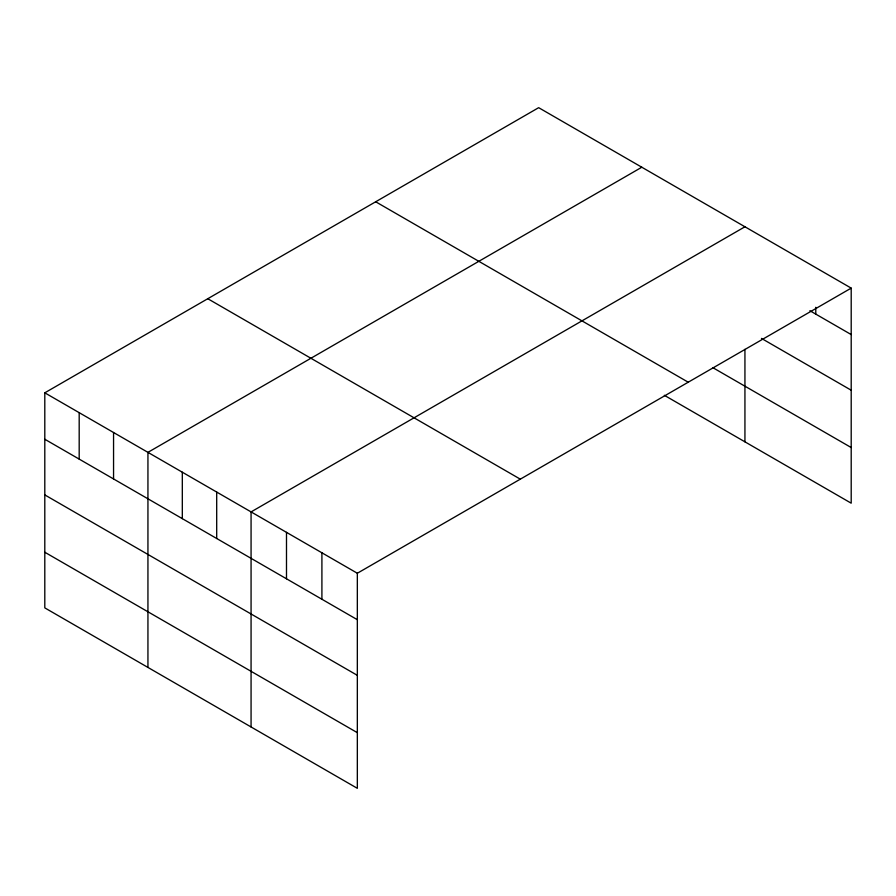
<?xml version="1.0" encoding="UTF-8"?>
<svg xmlns="http://www.w3.org/2000/svg" width="896" height="896" viewBox="0 0 896 896"><rect width="100%" height="100%" fill="white"/><g stroke="black" fill="none" stroke-linecap="round" stroke-linejoin="round"><path stroke-width="1.34" d="M851.2 288.12L357.336 573.25L357.336 788.323L44.8 607.88L44.8 392.818L538.664 107.677L851.2 288.12L851.2 503.182L664.328 395.293M641.805 167.227L147.941 452.357L147.941 667.419M744.934 226.778L251.07 511.907L251.07 726.97M809.872 310.71L851.2 334.566M761.466 338.408L851.2 390.208M712.936 367.718L851.2 447.541M375.693 201.779L688.229 382.211M207.771 298.715L520.307 479.158M44.8 392.818L357.336 573.25M44.8 439.253L357.336 619.696M44.8 494.906L357.336 675.338M44.8 552.238L357.336 732.67M815.774 307.283L815.774 314.115M744.934 349.339L744.934 441.84M321.91 552.798L321.91 599.245M286.496 532.358L286.496 578.794M216.698 492.05L216.698 538.496M182.314 472.203L182.314 518.65M113.557 432.51L113.557 478.957M79.184 412.664L79.184 459.11"/></g></svg>
